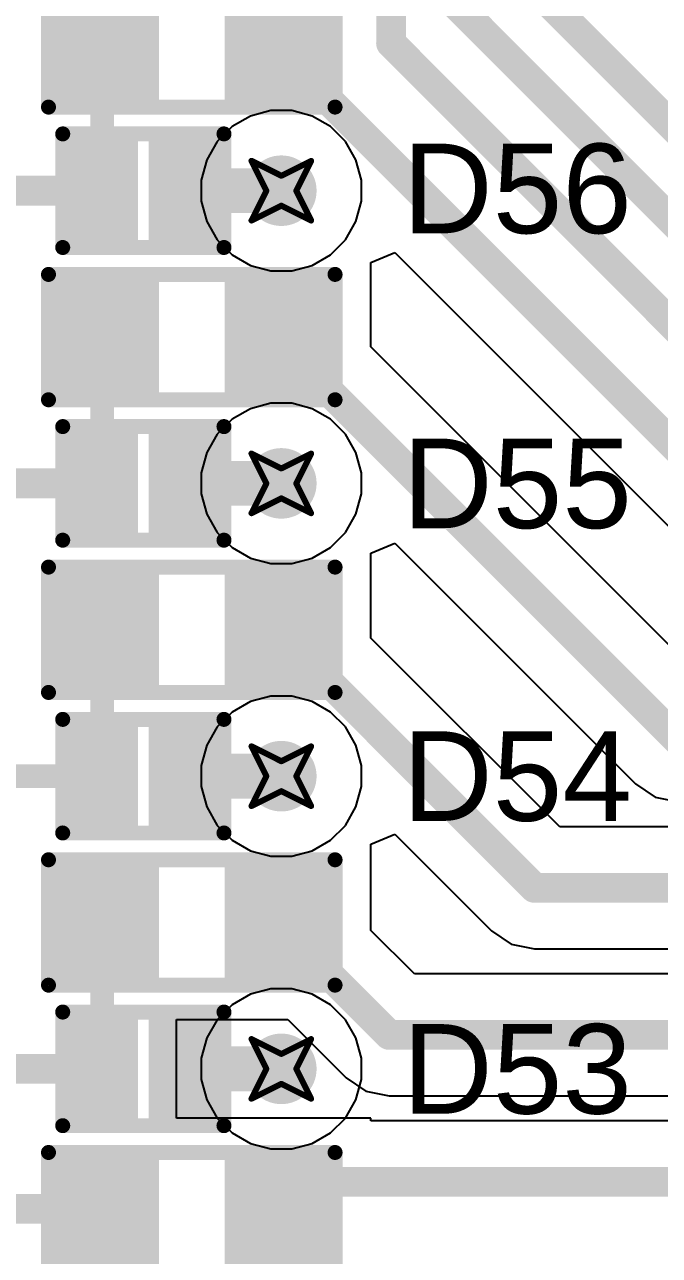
# Model space of a CAD drawing. Header units: inches. Extents: x -36 to 349, y -11 to 240.
# Drawn here: x 165.55 to 170.95, y 53.77 to 64.23 of the extents above; entities that cross this region are included whole.
import ezdxf

# ---------------------------------------------------------------- set-up
doc = ezdxf.new("R2010")
doc.units = ezdxf.units.IN
for name, color, linetype in [('Bottom Layer', 5, 'Continuous'), ('Drill Drawing', 1, 'Continuous'), ('Layer 1', 16, 'Continuous'), ('Layer 2', 76, 'Continuous'), ('Top Layer', 1, 'Continuous'), ('Top Overlay', 2, 'Continuous'), ('Top Paste', 8, 'Continuous'), ('Top Solder', 216, 'Continuous'), ('Via Holes', 16, 'Continuous')]:
    doc.layers.add(name, color=color, linetype=linetype)
doc.styles.add('Arial', font='', dxfattribs={"height": 0.2})
doc.styles.get('Arial').set_extended_font_data('Arial')

# ---------------------------------------------------------------- blocks, each defined once
blk = doc.blocks.new('R___0603_96')
at = {"layer": 'Top Layer'}
for points in [[(-0.381, 0.445), (-0.381, -0.444), (-1.143, -0.444), (-1.143, 0.445)], [(1.143, 0.445), (1.143, -0.444), (0.381, -0.444), (0.381, 0.445)]]:
    blk.add_hatch(color=1, dxfattribs=at).paths.add_polyline_path(points)
at = {"layer": 'Top Paste'}
for points in [[(-0.381, 0.445), (-0.381, -0.444), (-1.143, -0.444), (-1.143, 0.445)], [(1.143, 0.445), (1.143, -0.444), (0.381, -0.444), (0.381, 0.445)]]:
    blk.add_hatch(color=8, dxfattribs=at).paths.add_polyline_path(points)
at = {"layer": 'Top Solder'}
for points in [[(-0.279, 0.546), (-0.279, -0.546), (-1.245, -0.546), (-1.245, 0.546)], [(1.245, 0.546), (1.245, -0.546), (0.279, -0.546), (0.279, 0.546)]]:
    blk.add_hatch(color=216, dxfattribs=at).paths.add_polyline_path(points)
at = {"layer": 'Top Overlay'}
for points in [[(-1.219, 0.533, 0.127, 0.127, 0), (1.219, 0.533, 0.127, 0.127, 0)], [(-1.219, -0.533, 0.127, 0.127, 0), (-1.219, 0.533, 0.127, 0.127, 0)], [(1.219, -0.533, 0.127, 0.127, 0), (1.219, 0.533, 0.127, 0.127, 0)], [(-1.219, -0.533, 0.127, 0.127, 0), (1.219, -0.533, 0.127, 0.127, 0)]]:
    blk.add_lwpolyline(points, format="xyseb", dxfattribs=at)
for points in [[(-1.251, 0.533, 0.0635, 0.0635, 1), (-1.187, 0.533, 0.0635, 0.0635, 1)], [(-1.251, 0.533, 0.0635, 0.0635, 1), (-1.187, 0.533, 0.0635, 0.0635, 1)], [(1.187, 0.533, 0.0635, 0.0635, 1), (1.251, 0.533, 0.0635, 0.0635, 1)], [(1.187, 0.533, 0.0635, 0.0635, 1), (1.251, 0.533, 0.0635, 0.0635, 1)], [(-1.251, -0.533, 0.0635, 0.0635, 1), (-1.187, -0.533, 0.0635, 0.0635, 1)], [(-1.251, -0.533, 0.0635, 0.0635, 1), (-1.187, -0.533, 0.0635, 0.0635, 1)], [(1.187, -0.533, 0.0635, 0.0635, 1), (1.251, -0.533, 0.0635, 0.0635, 1)], [(1.187, -0.533, 0.0635, 0.0635, 1), (1.251, -0.533, 0.0635, 0.0635, 1)]]:
    blk.add_lwpolyline(points, format="xyseb", close=True, dxfattribs=at)
blk = doc.blocks.new('R___0603_97')
at = {"layer": 'Top Layer'}
for points in [[(-0.381, 0.445), (-0.381, -0.444), (-1.143, -0.444), (-1.143, 0.445)], [(1.143, 0.445), (1.143, -0.444), (0.381, -0.444), (0.381, 0.445)]]:
    blk.add_hatch(color=1, dxfattribs=at).paths.add_polyline_path(points)
at = {"layer": 'Top Paste'}
for points in [[(-0.381, 0.445), (-0.381, -0.444), (-1.143, -0.444), (-1.143, 0.445)], [(1.143, 0.445), (1.143, -0.444), (0.381, -0.444), (0.381, 0.445)]]:
    blk.add_hatch(color=8, dxfattribs=at).paths.add_polyline_path(points)
at = {"layer": 'Top Solder'}
for points in [[(-0.279, 0.546), (-0.279, -0.546), (-1.245, -0.546), (-1.245, 0.546)], [(1.245, 0.546), (1.245, -0.546), (0.279, -0.546), (0.279, 0.546)]]:
    blk.add_hatch(color=216, dxfattribs=at).paths.add_polyline_path(points)
at = {"layer": 'Top Overlay'}
for points in [[(-1.219, 0.533, 0.127, 0.127, 0), (1.219, 0.533, 0.127, 0.127, 0)], [(-1.219, -0.533, 0.127, 0.127, 0), (-1.219, 0.533, 0.127, 0.127, 0)], [(1.219, -0.533, 0.127, 0.127, 0), (1.219, 0.533, 0.127, 0.127, 0)], [(-1.219, -0.533, 0.127, 0.127, 0), (1.219, -0.533, 0.127, 0.127, 0)]]:
    blk.add_lwpolyline(points, format="xyseb", dxfattribs=at)
for points in [[(-1.251, 0.533, 0.0635, 0.0635, 1), (-1.187, 0.533, 0.0635, 0.0635, 1)], [(-1.251, 0.533, 0.0635, 0.0635, 1), (-1.187, 0.533, 0.0635, 0.0635, 1)], [(1.187, 0.533, 0.0635, 0.0635, 1), (1.251, 0.533, 0.0635, 0.0635, 1)], [(1.187, 0.533, 0.0635, 0.0635, 1), (1.251, 0.533, 0.0635, 0.0635, 1)], [(-1.251, -0.533, 0.0635, 0.0635, 1), (-1.187, -0.533, 0.0635, 0.0635, 1)], [(-1.251, -0.533, 0.0635, 0.0635, 1), (-1.187, -0.533, 0.0635, 0.0635, 1)], [(1.187, -0.533, 0.0635, 0.0635, 1), (1.251, -0.533, 0.0635, 0.0635, 1)], [(1.187, -0.533, 0.0635, 0.0635, 1), (1.251, -0.533, 0.0635, 0.0635, 1)]]:
    blk.add_lwpolyline(points, format="xyseb", close=True, dxfattribs=at)
blk = doc.blocks.new('R___0603_98')
at = {"layer": 'Top Layer'}
for points in [[(-0.381, 0.445), (-0.381, -0.444), (-1.143, -0.444), (-1.143, 0.445)], [(1.143, 0.445), (1.143, -0.444), (0.381, -0.444), (0.381, 0.445)]]:
    blk.add_hatch(color=1, dxfattribs=at).paths.add_polyline_path(points)
at = {"layer": 'Top Paste'}
for points in [[(-0.381, 0.445), (-0.381, -0.444), (-1.143, -0.444), (-1.143, 0.445)], [(1.143, 0.445), (1.143, -0.444), (0.381, -0.444), (0.381, 0.445)]]:
    blk.add_hatch(color=8, dxfattribs=at).paths.add_polyline_path(points)
at = {"layer": 'Top Solder'}
for points in [[(-0.279, 0.546), (-0.279, -0.546), (-1.245, -0.546), (-1.245, 0.546)], [(1.245, 0.546), (1.245, -0.546), (0.279, -0.546), (0.279, 0.546)]]:
    blk.add_hatch(color=216, dxfattribs=at).paths.add_polyline_path(points)
at = {"layer": 'Top Overlay'}
for points in [[(-1.219, 0.533, 0.127, 0.127, 0), (1.219, 0.533, 0.127, 0.127, 0)], [(-1.219, -0.533, 0.127, 0.127, 0), (-1.219, 0.533, 0.127, 0.127, 0)], [(1.219, -0.533, 0.127, 0.127, 0), (1.219, 0.533, 0.127, 0.127, 0)], [(-1.219, -0.533, 0.127, 0.127, 0), (1.219, -0.533, 0.127, 0.127, 0)]]:
    blk.add_lwpolyline(points, format="xyseb", dxfattribs=at)
for points in [[(-1.251, 0.533, 0.0635, 0.0635, 1), (-1.187, 0.533, 0.0635, 0.0635, 1)], [(-1.251, 0.533, 0.0635, 0.0635, 1), (-1.187, 0.533, 0.0635, 0.0635, 1)], [(1.187, 0.533, 0.0635, 0.0635, 1), (1.251, 0.533, 0.0635, 0.0635, 1)], [(1.187, 0.533, 0.0635, 0.0635, 1), (1.251, 0.533, 0.0635, 0.0635, 1)], [(-1.251, -0.533, 0.0635, 0.0635, 1), (-1.187, -0.533, 0.0635, 0.0635, 1)], [(-1.251, -0.533, 0.0635, 0.0635, 1), (-1.187, -0.533, 0.0635, 0.0635, 1)], [(1.187, -0.533, 0.0635, 0.0635, 1), (1.251, -0.533, 0.0635, 0.0635, 1)], [(1.187, -0.533, 0.0635, 0.0635, 1), (1.251, -0.533, 0.0635, 0.0635, 1)]]:
    blk.add_lwpolyline(points, format="xyseb", close=True, dxfattribs=at)
blk = doc.blocks.new('R___0603_101')
at = {"layer": 'Top Layer'}
for points in [[(-0.381, 0.445), (-0.381, -0.444), (-1.143, -0.444), (-1.143, 0.445)], [(1.143, 0.445), (1.143, -0.444), (0.381, -0.444), (0.381, 0.445)]]:
    blk.add_hatch(color=1, dxfattribs=at).paths.add_polyline_path(points)
at = {"layer": 'Top Paste'}
for points in [[(-0.381, 0.445), (-0.381, -0.444), (-1.143, -0.444), (-1.143, 0.445)], [(1.143, 0.445), (1.143, -0.444), (0.381, -0.444), (0.381, 0.445)]]:
    blk.add_hatch(color=8, dxfattribs=at).paths.add_polyline_path(points)
at = {"layer": 'Top Solder'}
for points in [[(-0.279, 0.546), (-0.279, -0.546), (-1.245, -0.546), (-1.245, 0.546)], [(1.245, 0.546), (1.245, -0.546), (0.279, -0.546), (0.279, 0.546)]]:
    blk.add_hatch(color=216, dxfattribs=at).paths.add_polyline_path(points)
at = {"layer": 'Top Overlay'}
for points in [[(-1.219, 0.533, 0.127, 0.127, 0), (1.219, 0.533, 0.127, 0.127, 0)], [(-1.219, -0.533, 0.127, 0.127, 0), (-1.219, 0.533, 0.127, 0.127, 0)], [(1.219, -0.533, 0.127, 0.127, 0), (1.219, 0.533, 0.127, 0.127, 0)], [(-1.219, -0.533, 0.127, 0.127, 0), (1.219, -0.533, 0.127, 0.127, 0)]]:
    blk.add_lwpolyline(points, format="xyseb", dxfattribs=at)
for points in [[(-1.251, 0.533, 0.0635, 0.0635, 1), (-1.187, 0.533, 0.0635, 0.0635, 1)], [(-1.251, 0.533, 0.0635, 0.0635, 1), (-1.187, 0.533, 0.0635, 0.0635, 1)], [(1.187, 0.533, 0.0635, 0.0635, 1), (1.251, 0.533, 0.0635, 0.0635, 1)], [(1.187, 0.533, 0.0635, 0.0635, 1), (1.251, 0.533, 0.0635, 0.0635, 1)], [(-1.251, -0.533, 0.0635, 0.0635, 1), (-1.187, -0.533, 0.0635, 0.0635, 1)], [(-1.251, -0.533, 0.0635, 0.0635, 1), (-1.187, -0.533, 0.0635, 0.0635, 1)], [(1.187, -0.533, 0.0635, 0.0635, 1), (1.251, -0.533, 0.0635, 0.0635, 1)], [(1.187, -0.533, 0.0635, 0.0635, 1), (1.251, -0.533, 0.0635, 0.0635, 1)]]:
    blk.add_lwpolyline(points, format="xyseb", close=True, dxfattribs=at)
blk = doc.blocks.new('R___0603_102')
at = {"layer": 'Top Layer'}
for points in [[(-0.381, 0.445), (-0.381, -0.444), (-1.143, -0.444), (-1.143, 0.445)], [(1.143, 0.445), (1.143, -0.444), (0.381, -0.444), (0.381, 0.445)]]:
    blk.add_hatch(color=1, dxfattribs=at).paths.add_polyline_path(points)
at = {"layer": 'Top Paste'}
for points in [[(-0.381, 0.445), (-0.381, -0.444), (-1.143, -0.444), (-1.143, 0.445)], [(1.143, 0.445), (1.143, -0.444), (0.381, -0.444), (0.381, 0.445)]]:
    blk.add_hatch(color=8, dxfattribs=at).paths.add_polyline_path(points)
at = {"layer": 'Top Solder'}
for points in [[(-0.279, 0.546), (-0.279, -0.546), (-1.245, -0.546), (-1.245, 0.546)], [(1.245, 0.546), (1.245, -0.546), (0.279, -0.546), (0.279, 0.546)]]:
    blk.add_hatch(color=216, dxfattribs=at).paths.add_polyline_path(points)
at = {"layer": 'Top Overlay'}
for points in [[(-1.219, 0.533, 0.127, 0.127, 0), (1.219, 0.533, 0.127, 0.127, 0)], [(-1.219, -0.533, 0.127, 0.127, 0), (-1.219, 0.533, 0.127, 0.127, 0)], [(1.219, -0.533, 0.127, 0.127, 0), (1.219, 0.533, 0.127, 0.127, 0)], [(-1.219, -0.533, 0.127, 0.127, 0), (1.219, -0.533, 0.127, 0.127, 0)]]:
    blk.add_lwpolyline(points, format="xyseb", dxfattribs=at)
for points in [[(-1.251, 0.533, 0.0635, 0.0635, 1), (-1.187, 0.533, 0.0635, 0.0635, 1)], [(-1.251, 0.533, 0.0635, 0.0635, 1), (-1.187, 0.533, 0.0635, 0.0635, 1)], [(1.187, 0.533, 0.0635, 0.0635, 1), (1.251, 0.533, 0.0635, 0.0635, 1)], [(1.187, 0.533, 0.0635, 0.0635, 1), (1.251, 0.533, 0.0635, 0.0635, 1)], [(-1.251, -0.533, 0.0635, 0.0635, 1), (-1.187, -0.533, 0.0635, 0.0635, 1)], [(-1.251, -0.533, 0.0635, 0.0635, 1), (-1.187, -0.533, 0.0635, 0.0635, 1)], [(1.187, -0.533, 0.0635, 0.0635, 1), (1.251, -0.533, 0.0635, 0.0635, 1)], [(1.187, -0.533, 0.0635, 0.0635, 1), (1.251, -0.533, 0.0635, 0.0635, 1)]]:
    blk.add_lwpolyline(points, format="xyseb", close=True, dxfattribs=at)
blk = doc.blocks.new('SOD_882_B__D___________353')
at = {"layer": 'Top Layer'}
for points in [[(-0.1, -0.4), (-0.6, -0.4), (-0.6, 0.4), (-0.1, 0.4)], [(0.6, -0.4), (0.1, -0.4), (0.1, 0.4), (0.6, 0.4)]]:
    blk.add_hatch(color=1, dxfattribs=at).paths.add_polyline_path(points)
at = {"layer": 'Top Paste'}
for points in [[(-0.1, -0.4), (-0.6, -0.4), (-0.6, 0.4), (-0.1, 0.4)], [(0.6, -0.4), (0.1, -0.4), (0.1, 0.4), (0.6, 0.4)]]:
    blk.add_hatch(color=8, dxfattribs=at).paths.add_polyline_path(points)
at = {"layer": 'Top Solder'}
for points in [[(-0.045, -0.455), (-0.655, -0.455), (-0.655, 0.455), (-0.045, 0.455)], [(0.655, -0.455), (0.045, -0.455), (0.045, 0.455), (0.655, 0.455)]]:
    blk.add_hatch(color=216, dxfattribs=at).paths.add_polyline_path(points)
at = {"layer": 'Top Overlay'}
for points in [[(0.686, 0.483, 0.127, 0.127, 0), (-0.686, 0.483, 0.127, 0.127, 0)], [(-0.686, 0.483, 0.127, 0.127, 0), (-0.686, -0.483, 0.127, 0.127, 0)], [(0.686, 0.483, 0.127, 0.127, 0), (0.686, -0.483, 0.127, 0.127, 0)], [(0.686, -0.483, 0.127, 0.127, 0), (-0.686, -0.483, 0.127, 0.127, 0)]]:
    blk.add_lwpolyline(points, format="xyseb", dxfattribs=at)
for points in [[(-0.718, 0.483, 0.0635, 0.0635, 1), (-0.654, 0.483, 0.0635, 0.0635, 1)], [(-0.718, 0.483, 0.0635, 0.0635, 1), (-0.654, 0.483, 0.0635, 0.0635, 1)], [(0.654, 0.483, 0.0635, 0.0635, 1), (0.718, 0.483, 0.0635, 0.0635, 1)], [(0.654, 0.483, 0.0635, 0.0635, 1), (0.718, 0.483, 0.0635, 0.0635, 1)], [(-0.718, -0.483, 0.0635, 0.0635, 1), (-0.654, -0.483, 0.0635, 0.0635, 1)], [(-0.718, -0.483, 0.0635, 0.0635, 1), (-0.654, -0.483, 0.0635, 0.0635, 1)], [(0.654, -0.483, 0.0635, 0.0635, 1), (0.718, -0.483, 0.0635, 0.0635, 1)], [(0.654, -0.483, 0.0635, 0.0635, 1), (0.718, -0.483, 0.0635, 0.0635, 1)]]:
    blk.add_lwpolyline(points, format="xyseb", close=True, dxfattribs=at)
blk = doc.blocks.new('SOD_882_B__D___________354')
at = {"layer": 'Top Layer'}
for points in [[(-0.1, -0.4), (-0.6, -0.4), (-0.6, 0.4), (-0.1, 0.4)], [(0.6, -0.4), (0.1, -0.4), (0.1, 0.4), (0.6, 0.4)]]:
    blk.add_hatch(color=1, dxfattribs=at).paths.add_polyline_path(points)
at = {"layer": 'Top Paste'}
for points in [[(-0.1, -0.4), (-0.6, -0.4), (-0.6, 0.4), (-0.1, 0.4)], [(0.6, -0.4), (0.1, -0.4), (0.1, 0.4), (0.6, 0.4)]]:
    blk.add_hatch(color=8, dxfattribs=at).paths.add_polyline_path(points)
at = {"layer": 'Top Solder'}
for points in [[(-0.045, -0.455), (-0.655, -0.455), (-0.655, 0.455), (-0.045, 0.455)], [(0.655, -0.455), (0.045, -0.455), (0.045, 0.455), (0.655, 0.455)]]:
    blk.add_hatch(color=216, dxfattribs=at).paths.add_polyline_path(points)
at = {"layer": 'Top Overlay'}
for points in [[(0.686, 0.483, 0.127, 0.127, 0), (-0.686, 0.483, 0.127, 0.127, 0)], [(-0.686, 0.483, 0.127, 0.127, 0), (-0.686, -0.483, 0.127, 0.127, 0)], [(0.686, 0.483, 0.127, 0.127, 0), (0.686, -0.483, 0.127, 0.127, 0)], [(0.686, -0.483, 0.127, 0.127, 0), (-0.686, -0.483, 0.127, 0.127, 0)]]:
    blk.add_lwpolyline(points, format="xyseb", dxfattribs=at)
for points in [[(-0.718, 0.483, 0.0635, 0.0635, 1), (-0.654, 0.483, 0.0635, 0.0635, 1)], [(-0.718, 0.483, 0.0635, 0.0635, 1), (-0.654, 0.483, 0.0635, 0.0635, 1)], [(0.654, 0.483, 0.0635, 0.0635, 1), (0.718, 0.483, 0.0635, 0.0635, 1)], [(0.654, 0.483, 0.0635, 0.0635, 1), (0.718, 0.483, 0.0635, 0.0635, 1)], [(-0.718, -0.483, 0.0635, 0.0635, 1), (-0.654, -0.483, 0.0635, 0.0635, 1)], [(-0.718, -0.483, 0.0635, 0.0635, 1), (-0.654, -0.483, 0.0635, 0.0635, 1)], [(0.654, -0.483, 0.0635, 0.0635, 1), (0.718, -0.483, 0.0635, 0.0635, 1)], [(0.654, -0.483, 0.0635, 0.0635, 1), (0.718, -0.483, 0.0635, 0.0635, 1)]]:
    blk.add_lwpolyline(points, format="xyseb", close=True, dxfattribs=at)
blk = doc.blocks.new('SOD_882_B__D___________355')
at = {"layer": 'Top Layer'}
for points in [[(-0.1, -0.4), (-0.6, -0.4), (-0.6, 0.4), (-0.1, 0.4)], [(0.6, -0.4), (0.1, -0.4), (0.1, 0.4), (0.6, 0.4)]]:
    blk.add_hatch(color=1, dxfattribs=at).paths.add_polyline_path(points)
at = {"layer": 'Top Paste'}
for points in [[(-0.1, -0.4), (-0.6, -0.4), (-0.6, 0.4), (-0.1, 0.4)], [(0.6, -0.4), (0.1, -0.4), (0.1, 0.4), (0.6, 0.4)]]:
    blk.add_hatch(color=8, dxfattribs=at).paths.add_polyline_path(points)
at = {"layer": 'Top Solder'}
for points in [[(-0.045, -0.455), (-0.655, -0.455), (-0.655, 0.455), (-0.045, 0.455)], [(0.655, -0.455), (0.045, -0.455), (0.045, 0.455), (0.655, 0.455)]]:
    blk.add_hatch(color=216, dxfattribs=at).paths.add_polyline_path(points)
at = {"layer": 'Top Overlay'}
for points in [[(0.686, 0.483, 0.127, 0.127, 0), (-0.686, 0.483, 0.127, 0.127, 0)], [(-0.686, 0.483, 0.127, 0.127, 0), (-0.686, -0.483, 0.127, 0.127, 0)], [(0.686, 0.483, 0.127, 0.127, 0), (0.686, -0.483, 0.127, 0.127, 0)], [(0.686, -0.483, 0.127, 0.127, 0), (-0.686, -0.483, 0.127, 0.127, 0)]]:
    blk.add_lwpolyline(points, format="xyseb", dxfattribs=at)
for points in [[(-0.718, 0.483, 0.0635, 0.0635, 1), (-0.654, 0.483, 0.0635, 0.0635, 1)], [(-0.718, 0.483, 0.0635, 0.0635, 1), (-0.654, 0.483, 0.0635, 0.0635, 1)], [(0.654, 0.483, 0.0635, 0.0635, 1), (0.718, 0.483, 0.0635, 0.0635, 1)], [(0.654, 0.483, 0.0635, 0.0635, 1), (0.718, 0.483, 0.0635, 0.0635, 1)], [(-0.718, -0.483, 0.0635, 0.0635, 1), (-0.654, -0.483, 0.0635, 0.0635, 1)], [(-0.718, -0.483, 0.0635, 0.0635, 1), (-0.654, -0.483, 0.0635, 0.0635, 1)], [(0.654, -0.483, 0.0635, 0.0635, 1), (0.718, -0.483, 0.0635, 0.0635, 1)], [(0.654, -0.483, 0.0635, 0.0635, 1), (0.718, -0.483, 0.0635, 0.0635, 1)]]:
    blk.add_lwpolyline(points, format="xyseb", close=True, dxfattribs=at)
blk = doc.blocks.new('SOD_882_B__D___________356')
at = {"layer": 'Top Layer'}
for points in [[(-0.1, -0.4), (-0.6, -0.4), (-0.6, 0.4), (-0.1, 0.4)], [(0.6, -0.4), (0.1, -0.4), (0.1, 0.4), (0.6, 0.4)]]:
    blk.add_hatch(color=1, dxfattribs=at).paths.add_polyline_path(points)
at = {"layer": 'Top Paste'}
for points in [[(-0.1, -0.4), (-0.6, -0.4), (-0.6, 0.4), (-0.1, 0.4)], [(0.6, -0.4), (0.1, -0.4), (0.1, 0.4), (0.6, 0.4)]]:
    blk.add_hatch(color=8, dxfattribs=at).paths.add_polyline_path(points)
at = {"layer": 'Top Solder'}
for points in [[(-0.045, -0.455), (-0.655, -0.455), (-0.655, 0.455), (-0.045, 0.455)], [(0.655, -0.455), (0.045, -0.455), (0.045, 0.455), (0.655, 0.455)]]:
    blk.add_hatch(color=216, dxfattribs=at).paths.add_polyline_path(points)
at = {"layer": 'Top Overlay'}
for points in [[(0.686, 0.483, 0.127, 0.127, 0), (-0.686, 0.483, 0.127, 0.127, 0)], [(-0.686, 0.483, 0.127, 0.127, 0), (-0.686, -0.483, 0.127, 0.127, 0)], [(0.686, 0.483, 0.127, 0.127, 0), (0.686, -0.483, 0.127, 0.127, 0)], [(0.686, -0.483, 0.127, 0.127, 0), (-0.686, -0.483, 0.127, 0.127, 0)]]:
    blk.add_lwpolyline(points, format="xyseb", dxfattribs=at)
for points in [[(-0.718, 0.483, 0.0635, 0.0635, 1), (-0.654, 0.483, 0.0635, 0.0635, 1)], [(-0.718, 0.483, 0.0635, 0.0635, 1), (-0.654, 0.483, 0.0635, 0.0635, 1)], [(0.654, 0.483, 0.0635, 0.0635, 1), (0.718, 0.483, 0.0635, 0.0635, 1)], [(0.654, 0.483, 0.0635, 0.0635, 1), (0.718, 0.483, 0.0635, 0.0635, 1)], [(-0.718, -0.483, 0.0635, 0.0635, 1), (-0.654, -0.483, 0.0635, 0.0635, 1)], [(-0.718, -0.483, 0.0635, 0.0635, 1), (-0.654, -0.483, 0.0635, 0.0635, 1)], [(0.654, -0.483, 0.0635, 0.0635, 1), (0.718, -0.483, 0.0635, 0.0635, 1)], [(0.654, -0.483, 0.0635, 0.0635, 1), (0.718, -0.483, 0.0635, 0.0635, 1)]]:
    blk.add_lwpolyline(points, format="xyseb", close=True, dxfattribs=at)

msp = doc.modelspace()

# ---------------------------------------------------------------- hatches: boundary and pattern name
at = {"layer": 'Bottom Layer'}
h = msp.add_hatch(color=5, dxfattribs=at)
edge = h.paths.add_edge_path()
edge.add_arc((167.737, 62.821), 0.3, 0, 360)
h = msp.add_hatch(color=5, dxfattribs=at)
edge = h.paths.add_edge_path()
edge.add_arc((167.737, 60.332), 0.3, 0, 360)
h = msp.add_hatch(color=5, dxfattribs=at)
edge = h.paths.add_edge_path()
edge.add_arc((167.737, 57.842), 0.3, 0, 360)
h = msp.add_hatch(color=5, dxfattribs=at)
edge = h.paths.add_edge_path()
edge.add_arc((167.737, 55.353), 0.3, 0, 360)
at = {"layer": 'Layer 1'}
h = msp.add_hatch(color=16, dxfattribs=at)
edge = h.paths.add_edge_path()
edge.add_arc((167.737, 62.821), 0.3, 0, 360)
h = msp.add_hatch(color=16, dxfattribs=at)
edge = h.paths.add_edge_path()
edge.add_arc((167.737, 60.332), 0.3, 0, 360)
h = msp.add_hatch(color=16, dxfattribs=at)
edge = h.paths.add_edge_path()
edge.add_arc((167.737, 57.842), 0.3, 0, 360)
h = msp.add_hatch(color=16, dxfattribs=at)
edge = h.paths.add_edge_path()
edge.add_arc((167.737, 55.353), 0.3, 0, 360)
at = {"layer": 'Layer 2'}
h = msp.add_hatch(color=76, dxfattribs=at)
edge = h.paths.add_edge_path()
edge.add_arc((167.737, 62.821), 0.3, 0, 360)
h = msp.add_hatch(color=76, dxfattribs=at)
edge = h.paths.add_edge_path()
edge.add_arc((167.737, 60.332), 0.3, 0, 360)
h = msp.add_hatch(color=76, dxfattribs=at)
edge = h.paths.add_edge_path()
edge.add_arc((167.737, 57.842), 0.3, 0, 360)
h = msp.add_hatch(color=76, dxfattribs=at)
edge = h.paths.add_edge_path()
edge.add_arc((167.737, 55.353), 0.3, 0, 360)
at = {"layer": 'Top Layer'}
h = msp.add_hatch(color=1, dxfattribs=at)
edge = h.paths.add_edge_path()
edge.add_arc((167.737, 62.821), 0.3, 0, 360)
h = msp.add_hatch(color=1, dxfattribs=at)
edge = h.paths.add_edge_path()
edge.add_arc((167.737, 60.332), 0.3, 0, 360)
h = msp.add_hatch(color=1, dxfattribs=at)
edge = h.paths.add_edge_path()
edge.add_arc((167.737, 57.842), 0.3, 0, 360)
h = msp.add_hatch(color=1, dxfattribs=at)
edge = h.paths.add_edge_path()
edge.add_arc((167.737, 55.353), 0.3, 0, 360)
at = {"layer": 'Via Holes'}
h = msp.add_hatch(color=7, dxfattribs=at)
edge = h.paths.add_edge_path()
edge.add_arc((167.737, 62.821), 0.15, 0, 360)
h = msp.add_hatch(color=7, dxfattribs=at)
edge = h.paths.add_edge_path()
edge.add_arc((167.737, 60.332), 0.15, 0, 360)
h = msp.add_hatch(color=7, dxfattribs=at)
edge = h.paths.add_edge_path()
edge.add_arc((167.737, 57.842), 0.15, 0, 360)
h = msp.add_hatch(color=7, dxfattribs=at)
edge = h.paths.add_edge_path()
edge.add_arc((167.737, 55.353), 0.15, 0, 360)

# ---------------------------------------------------------------- linework, layer by layer
at = {"layer": 'Bottom Layer'}
for p, q in [((167.474, 63.455), (167.319, 63.366)), ((167.647, 63.502), (167.474, 63.455)), ((167.826, 63.502), (167.647, 63.502)), ((168, 63.455), (167.826, 63.502)), ((168.155, 63.366), (168, 63.455)), ((167.319, 63.366), (167.192, 63.239)), ((168.282, 63.239), (168.155, 63.366)), ((167.192, 63.239), (167.102, 63.084)), ((168.371, 63.084), (168.282, 63.239)), ((167.102, 63.084), (167.056, 62.911)), ((168.418, 62.911), (168.371, 63.084)), ((167.056, 62.911), (167.056, 62.731)), ((168.418, 62.731), (168.418, 62.911)), ((167.056, 62.731), (167.102, 62.558)), ((168.371, 62.558), (168.418, 62.731)), ((167.102, 62.558), (167.192, 62.403)), ((168.282, 62.403), (168.371, 62.558)), ((167.192, 62.403), (167.319, 62.276)), ((168.155, 62.276), (168.282, 62.403)), ((167.319, 62.276), (167.474, 62.186)), ((168, 62.186), (168.155, 62.276)), ((167.474, 62.186), (167.647, 62.14)), ((167.826, 62.14), (168, 62.186)), ((167.647, 62.14), (167.826, 62.14)), ((167.474, 60.966), (167.319, 60.877)), ((167.647, 61.013), (167.474, 60.966)), ((167.826, 61.013), (167.647, 61.013)), ((168, 60.966), (167.826, 61.013)), ((168.155, 60.877), (168, 60.966)), ((167.319, 60.877), (167.192, 60.75)), ((168.282, 60.75), (168.155, 60.877)), ((167.192, 60.75), (167.102, 60.595)), ((168.371, 60.595), (168.282, 60.75)), ((167.102, 60.595), (167.056, 60.421)), ((168.418, 60.421), (168.371, 60.595)), ((167.056, 60.421), (167.056, 60.242)), ((168.418, 60.242), (168.418, 60.421)), ((167.056, 60.242), (167.102, 60.069)), ((168.371, 60.069), (168.418, 60.242)), ((167.102, 60.069), (167.192, 59.914)), ((168.282, 59.914), (168.371, 60.069)), ((167.192, 59.914), (167.319, 59.787)), ((168.155, 59.787), (168.282, 59.914)), ((167.319, 59.787), (167.474, 59.697)), ((168, 59.697), (168.155, 59.787)), ((167.474, 59.697), (167.647, 59.651)), ((167.826, 59.651), (168, 59.697)), ((167.647, 59.651), (167.826, 59.651)), ((167.647, 58.523), (167.474, 58.477)), ((167.826, 58.523), (167.647, 58.523)), ((168, 58.477), (167.826, 58.523)), ((167.474, 58.477), (167.319, 58.387)), ((168.155, 58.387), (168, 58.477)), ((167.319, 58.387), (167.192, 58.261)), ((168.282, 58.261), (168.155, 58.387)), ((167.192, 58.261), (167.102, 58.105)), ((168.371, 58.105), (168.282, 58.261)), ((167.102, 58.105), (167.056, 57.932)), ((168.418, 57.932), (168.371, 58.105)), ((167.056, 57.932), (167.056, 57.753)), ((168.418, 57.753), (168.418, 57.932)), ((167.056, 57.753), (167.102, 57.58)), ((168.371, 57.58), (168.418, 57.753)), ((167.102, 57.58), (167.192, 57.424)), ((168.282, 57.424), (168.371, 57.58)), ((167.192, 57.424), (167.319, 57.298)), ((168.155, 57.298), (168.282, 57.424)), ((167.319, 57.298), (167.474, 57.208)), ((168, 57.208), (168.155, 57.298)), ((167.474, 57.208), (167.647, 57.161)), ((167.647, 57.161), (167.826, 57.161)), ((167.826, 57.161), (168, 57.208)), ((167.647, 56.034), (167.474, 55.988)), ((167.826, 56.034), (167.647, 56.034)), ((168, 55.988), (167.826, 56.034)), ((167.319, 55.898), (167.192, 55.771)), ((167.474, 55.988), (167.319, 55.898)), ((168.155, 55.898), (168, 55.988)), ((168.282, 55.771), (168.155, 55.898)), ((167.192, 55.771), (167.102, 55.616)), ((168.371, 55.616), (168.282, 55.771)), ((167.102, 55.616), (167.056, 55.443)), ((168.418, 55.443), (168.371, 55.616)), ((167.056, 55.443), (167.056, 55.264)), ((168.418, 55.264), (168.418, 55.443)), ((167.056, 55.264), (167.102, 55.09)), ((168.371, 55.09), (168.418, 55.264)), ((167.102, 55.09), (167.192, 54.935)), ((168.282, 54.935), (168.371, 55.09)), ((167.192, 54.935), (167.319, 54.808)), ((168.155, 54.808), (168.282, 54.935)), ((167.319, 54.808), (167.474, 54.719)), ((168, 54.719), (168.155, 54.808)), ((167.474, 54.719), (167.647, 54.672)), ((167.647, 54.672), (167.826, 54.672)), ((167.826, 54.672), (168, 54.719))]:
    msp.add_line(p, q, dxfattribs=at)
at = {"layer": 'Drill Drawing'}
for points in [[(167.483, 63.075, 0.0508, 0.0508, 0), (167.737, 62.948, 0.0508, 0.0508, 0)], [(167.483, 63.075, 0.0508, 0.0508, 0), (167.61, 62.821, 0.0508, 0.0508, 0)], [(167.737, 62.948, 0.0508, 0.0508, 0), (167.991, 63.075, 0.0508, 0.0508, 0)], [(167.864, 62.821, 0.0508, 0.0508, 0), (167.991, 63.075, 0.0508, 0.0508, 0)], [(167.483, 62.567, 0.0508, 0.0508, 0), (167.61, 62.821, 0.0508, 0.0508, 0)], [(167.864, 62.821, 0.0508, 0.0508, 0), (167.991, 62.567, 0.0508, 0.0508, 0)], [(167.483, 62.567, 0.0508, 0.0508, 0), (167.737, 62.694, 0.0508, 0.0508, 0)], [(167.737, 62.694, 0.0508, 0.0508, 0), (167.991, 62.567, 0.0508, 0.0508, 0)], [(167.483, 60.586, 0.0508, 0.0508, 0), (167.737, 60.459, 0.0508, 0.0508, 0)], [(167.483, 60.586, 0.0508, 0.0508, 0), (167.61, 60.332, 0.0508, 0.0508, 0)], [(167.737, 60.459, 0.0508, 0.0508, 0), (167.991, 60.586, 0.0508, 0.0508, 0)], [(167.864, 60.332, 0.0508, 0.0508, 0), (167.991, 60.586, 0.0508, 0.0508, 0)], [(167.483, 60.078, 0.0508, 0.0508, 0), (167.61, 60.332, 0.0508, 0.0508, 0)], [(167.864, 60.332, 0.0508, 0.0508, 0), (167.991, 60.078, 0.0508, 0.0508, 0)], [(167.483, 60.078, 0.0508, 0.0508, 0), (167.737, 60.205, 0.0508, 0.0508, 0)], [(167.737, 60.205, 0.0508, 0.0508, 0), (167.991, 60.078, 0.0508, 0.0508, 0)], [(167.483, 58.096, 0.0508, 0.0508, 0), (167.737, 57.969, 0.0508, 0.0508, 0)], [(167.483, 58.096, 0.0508, 0.0508, 0), (167.61, 57.842, 0.0508, 0.0508, 0)], [(167.737, 57.969, 0.0508, 0.0508, 0), (167.991, 58.096, 0.0508, 0.0508, 0)], [(167.864, 57.842, 0.0508, 0.0508, 0), (167.991, 58.096, 0.0508, 0.0508, 0)], [(167.483, 57.588, 0.0508, 0.0508, 0), (167.61, 57.842, 0.0508, 0.0508, 0)], [(167.864, 57.842, 0.0508, 0.0508, 0), (167.991, 57.588, 0.0508, 0.0508, 0)], [(167.483, 57.588, 0.0508, 0.0508, 0), (167.737, 57.715, 0.0508, 0.0508, 0)], [(167.737, 57.715, 0.0508, 0.0508, 0), (167.991, 57.588, 0.0508, 0.0508, 0)], [(167.483, 55.607, 0.0508, 0.0508, 0), (167.737, 55.48, 0.0508, 0.0508, 0)], [(167.483, 55.607, 0.0508, 0.0508, 0), (167.61, 55.353, 0.0508, 0.0508, 0)], [(167.737, 55.48, 0.0508, 0.0508, 0), (167.991, 55.607, 0.0508, 0.0508, 0)], [(167.864, 55.353, 0.0508, 0.0508, 0), (167.991, 55.607, 0.0508, 0.0508, 0)], [(167.483, 55.099, 0.0508, 0.0508, 0), (167.61, 55.353, 0.0508, 0.0508, 0)], [(167.864, 55.353, 0.0508, 0.0508, 0), (167.991, 55.099, 0.0508, 0.0508, 0)], [(167.483, 55.099, 0.0508, 0.0508, 0), (167.737, 55.226, 0.0508, 0.0508, 0)], [(167.737, 55.226, 0.0508, 0.0508, 0), (167.991, 55.099, 0.0508, 0.0508, 0)]]:
    msp.add_lwpolyline(points, format="xyseb", dxfattribs=at)
for points in [[(167.47, 63.075, 0.0254, 0.0254, 1), (167.495, 63.075, 0.0254, 0.0254, 1)], [(167.47, 63.075, 0.0254, 0.0254, 1), (167.495, 63.075, 0.0254, 0.0254, 1)], [(167.978, 63.075, 0.0254, 0.0254, 1), (168.003, 63.075, 0.0254, 0.0254, 1)], [(167.978, 63.075, 0.0254, 0.0254, 1), (168.003, 63.075, 0.0254, 0.0254, 1)], [(167.724, 62.948, 0.0254, 0.0254, 1), (167.749, 62.948, 0.0254, 0.0254, 1)], [(167.724, 62.948, 0.0254, 0.0254, 1), (167.749, 62.948, 0.0254, 0.0254, 1)], [(167.597, 62.821, 0.0254, 0.0254, 1), (167.622, 62.821, 0.0254, 0.0254, 1)], [(167.597, 62.821, 0.0254, 0.0254, 1), (167.622, 62.821, 0.0254, 0.0254, 1)], [(167.851, 62.821, 0.0254, 0.0254, 1), (167.876, 62.821, 0.0254, 0.0254, 1)], [(167.851, 62.821, 0.0254, 0.0254, 1), (167.876, 62.821, 0.0254, 0.0254, 1)], [(167.724, 62.694, 0.0254, 0.0254, 1), (167.749, 62.694, 0.0254, 0.0254, 1)], [(167.724, 62.694, 0.0254, 0.0254, 1), (167.749, 62.694, 0.0254, 0.0254, 1)], [(167.47, 62.567, 0.0254, 0.0254, 1), (167.495, 62.567, 0.0254, 0.0254, 1)], [(167.47, 62.567, 0.0254, 0.0254, 1), (167.495, 62.567, 0.0254, 0.0254, 1)], [(167.978, 62.567, 0.0254, 0.0254, 1), (168.003, 62.567, 0.0254, 0.0254, 1)], [(167.978, 62.567, 0.0254, 0.0254, 1), (168.003, 62.567, 0.0254, 0.0254, 1)], [(167.47, 60.586, 0.0254, 0.0254, 1), (167.495, 60.586, 0.0254, 0.0254, 1)], [(167.47, 60.586, 0.0254, 0.0254, 1), (167.495, 60.586, 0.0254, 0.0254, 1)], [(167.978, 60.586, 0.0254, 0.0254, 1), (168.003, 60.586, 0.0254, 0.0254, 1)], [(167.978, 60.586, 0.0254, 0.0254, 1), (168.003, 60.586, 0.0254, 0.0254, 1)], [(167.724, 60.459, 0.0254, 0.0254, 1), (167.749, 60.459, 0.0254, 0.0254, 1)], [(167.724, 60.459, 0.0254, 0.0254, 1), (167.749, 60.459, 0.0254, 0.0254, 1)], [(167.597, 60.332, 0.0254, 0.0254, 1), (167.622, 60.332, 0.0254, 0.0254, 1)], [(167.597, 60.332, 0.0254, 0.0254, 1), (167.622, 60.332, 0.0254, 0.0254, 1)], [(167.851, 60.332, 0.0254, 0.0254, 1), (167.876, 60.332, 0.0254, 0.0254, 1)], [(167.851, 60.332, 0.0254, 0.0254, 1), (167.876, 60.332, 0.0254, 0.0254, 1)], [(167.724, 60.205, 0.0254, 0.0254, 1), (167.749, 60.205, 0.0254, 0.0254, 1)], [(167.724, 60.205, 0.0254, 0.0254, 1), (167.749, 60.205, 0.0254, 0.0254, 1)], [(167.47, 60.078, 0.0254, 0.0254, 1), (167.495, 60.078, 0.0254, 0.0254, 1)], [(167.47, 60.078, 0.0254, 0.0254, 1), (167.495, 60.078, 0.0254, 0.0254, 1)], [(167.978, 60.078, 0.0254, 0.0254, 1), (168.003, 60.078, 0.0254, 0.0254, 1)], [(167.978, 60.078, 0.0254, 0.0254, 1), (168.003, 60.078, 0.0254, 0.0254, 1)], [(167.47, 58.096, 0.0254, 0.0254, 1), (167.495, 58.096, 0.0254, 0.0254, 1)], [(167.47, 58.096, 0.0254, 0.0254, 1), (167.495, 58.096, 0.0254, 0.0254, 1)], [(167.978, 58.096, 0.0254, 0.0254, 1), (168.003, 58.096, 0.0254, 0.0254, 1)], [(167.978, 58.096, 0.0254, 0.0254, 1), (168.003, 58.096, 0.0254, 0.0254, 1)], [(167.724, 57.969, 0.0254, 0.0254, 1), (167.749, 57.969, 0.0254, 0.0254, 1)], [(167.724, 57.969, 0.0254, 0.0254, 1), (167.749, 57.969, 0.0254, 0.0254, 1)], [(167.597, 57.842, 0.0254, 0.0254, 1), (167.622, 57.842, 0.0254, 0.0254, 1)], [(167.597, 57.842, 0.0254, 0.0254, 1), (167.622, 57.842, 0.0254, 0.0254, 1)], [(167.851, 57.842, 0.0254, 0.0254, 1), (167.876, 57.842, 0.0254, 0.0254, 1)], [(167.851, 57.842, 0.0254, 0.0254, 1), (167.876, 57.842, 0.0254, 0.0254, 1)], [(167.724, 57.715, 0.0254, 0.0254, 1), (167.749, 57.715, 0.0254, 0.0254, 1)], [(167.724, 57.715, 0.0254, 0.0254, 1), (167.749, 57.715, 0.0254, 0.0254, 1)], [(167.47, 57.588, 0.0254, 0.0254, 1), (167.495, 57.588, 0.0254, 0.0254, 1)], [(167.47, 57.588, 0.0254, 0.0254, 1), (167.495, 57.588, 0.0254, 0.0254, 1)], [(167.978, 57.588, 0.0254, 0.0254, 1), (168.003, 57.588, 0.0254, 0.0254, 1)], [(167.978, 57.588, 0.0254, 0.0254, 1), (168.003, 57.588, 0.0254, 0.0254, 1)], [(167.47, 55.607, 0.0254, 0.0254, 1), (167.495, 55.607, 0.0254, 0.0254, 1)], [(167.47, 55.607, 0.0254, 0.0254, 1), (167.495, 55.607, 0.0254, 0.0254, 1)], [(167.978, 55.607, 0.0254, 0.0254, 1), (168.003, 55.607, 0.0254, 0.0254, 1)], [(167.978, 55.607, 0.0254, 0.0254, 1), (168.003, 55.607, 0.0254, 0.0254, 1)], [(167.724, 55.48, 0.0254, 0.0254, 1), (167.749, 55.48, 0.0254, 0.0254, 1)], [(167.724, 55.48, 0.0254, 0.0254, 1), (167.749, 55.48, 0.0254, 0.0254, 1)], [(167.597, 55.353, 0.0254, 0.0254, 1), (167.622, 55.353, 0.0254, 0.0254, 1)], [(167.597, 55.353, 0.0254, 0.0254, 1), (167.622, 55.353, 0.0254, 0.0254, 1)], [(167.851, 55.353, 0.0254, 0.0254, 1), (167.876, 55.353, 0.0254, 0.0254, 1)], [(167.851, 55.353, 0.0254, 0.0254, 1), (167.876, 55.353, 0.0254, 0.0254, 1)], [(167.724, 55.226, 0.0254, 0.0254, 1), (167.749, 55.226, 0.0254, 0.0254, 1)], [(167.724, 55.226, 0.0254, 0.0254, 1), (167.749, 55.226, 0.0254, 0.0254, 1)], [(167.47, 55.099, 0.0254, 0.0254, 1), (167.495, 55.099, 0.0254, 0.0254, 1)], [(167.47, 55.099, 0.0254, 0.0254, 1), (167.495, 55.099, 0.0254, 0.0254, 1)], [(167.978, 55.099, 0.0254, 0.0254, 1), (168.003, 55.099, 0.0254, 0.0254, 1)], [(167.978, 55.099, 0.0254, 0.0254, 1), (168.003, 55.099, 0.0254, 0.0254, 1)]]:
    msp.add_lwpolyline(points, format="xyseb", close=True, dxfattribs=at)
at = {"layer": 'Layer 2'}
for p, q in [((167.474, 63.455), (167.319, 63.366)), ((167.647, 63.502), (167.474, 63.455)), ((167.826, 63.502), (167.647, 63.502)), ((168, 63.455), (167.826, 63.502)), ((168.155, 63.366), (168, 63.455)), ((167.319, 63.366), (167.192, 63.239)), ((168.282, 63.239), (168.155, 63.366)), ((167.192, 63.239), (167.102, 63.084)), ((168.371, 63.084), (168.282, 63.239)), ((167.102, 63.084), (167.056, 62.911)), ((168.418, 62.911), (168.371, 63.084)), ((167.056, 62.911), (167.056, 62.731)), ((168.418, 62.731), (168.418, 62.911)), ((167.056, 62.731), (167.102, 62.558)), ((168.371, 62.558), (168.418, 62.731)), ((167.102, 62.558), (167.192, 62.403)), ((168.282, 62.403), (168.371, 62.558)), ((167.192, 62.403), (167.319, 62.276)), ((168.155, 62.276), (168.282, 62.403)), ((167.319, 62.276), (167.474, 62.186)), ((168, 62.186), (168.155, 62.276)), ((167.474, 62.186), (167.647, 62.14)), ((167.826, 62.14), (168, 62.186)), ((167.647, 62.14), (167.826, 62.14)), ((167.474, 60.966), (167.319, 60.877)), ((167.647, 61.013), (167.474, 60.966)), ((167.826, 61.013), (167.647, 61.013)), ((168, 60.966), (167.826, 61.013)), ((168.155, 60.877), (168, 60.966)), ((167.319, 60.877), (167.192, 60.75)), ((168.282, 60.75), (168.155, 60.877)), ((167.192, 60.75), (167.102, 60.595)), ((168.371, 60.595), (168.282, 60.75)), ((167.102, 60.595), (167.056, 60.421)), ((168.418, 60.421), (168.371, 60.595)), ((167.056, 60.421), (167.056, 60.242)), ((168.418, 60.242), (168.418, 60.421)), ((167.056, 60.242), (167.102, 60.069)), ((168.371, 60.069), (168.418, 60.242)), ((167.102, 60.069), (167.192, 59.914)), ((168.282, 59.914), (168.371, 60.069)), ((167.192, 59.914), (167.319, 59.787)), ((168.155, 59.787), (168.282, 59.914)), ((167.319, 59.787), (167.474, 59.697)), ((168, 59.697), (168.155, 59.787)), ((167.474, 59.697), (167.647, 59.651)), ((167.826, 59.651), (168, 59.697)), ((167.647, 59.651), (167.826, 59.651)), ((167.647, 58.523), (167.474, 58.477)), ((167.826, 58.523), (167.647, 58.523)), ((168, 58.477), (167.826, 58.523)), ((167.474, 58.477), (167.319, 58.387)), ((168.155, 58.387), (168, 58.477)), ((167.319, 58.387), (167.192, 58.261)), ((168.282, 58.261), (168.155, 58.387)), ((167.192, 58.261), (167.102, 58.105)), ((168.371, 58.105), (168.282, 58.261)), ((167.102, 58.105), (167.056, 57.932)), ((168.418, 57.932), (168.371, 58.105)), ((167.056, 57.932), (167.056, 57.753)), ((168.418, 57.753), (168.418, 57.932)), ((167.056, 57.753), (167.102, 57.58)), ((168.371, 57.58), (168.418, 57.753)), ((167.102, 57.58), (167.192, 57.424)), ((168.282, 57.424), (168.371, 57.58)), ((167.192, 57.424), (167.319, 57.298)), ((168.155, 57.298), (168.282, 57.424)), ((167.319, 57.298), (167.474, 57.208)), ((168, 57.208), (168.155, 57.298)), ((167.474, 57.208), (167.647, 57.161)), ((167.647, 57.161), (167.826, 57.161)), ((167.826, 57.161), (168, 57.208)), ((167.647, 56.034), (167.474, 55.988)), ((167.826, 56.034), (167.647, 56.034)), ((168, 55.988), (167.826, 56.034)), ((167.319, 55.898), (167.192, 55.771)), ((167.474, 55.988), (167.319, 55.898)), ((168.155, 55.898), (168, 55.988)), ((168.282, 55.771), (168.155, 55.898)), ((167.192, 55.771), (167.102, 55.616)), ((168.371, 55.616), (168.282, 55.771)), ((167.102, 55.616), (167.056, 55.443)), ((168.418, 55.443), (168.371, 55.616)), ((167.056, 55.443), (167.056, 55.264)), ((168.418, 55.264), (168.418, 55.443)), ((167.056, 55.264), (167.102, 55.09)), ((168.371, 55.09), (168.418, 55.264)), ((167.102, 55.09), (167.192, 54.935)), ((168.282, 54.935), (168.371, 55.09)), ((167.192, 54.935), (167.319, 54.808)), ((168.155, 54.808), (168.282, 54.935)), ((167.319, 54.808), (167.474, 54.719)), ((168, 54.719), (168.155, 54.808)), ((167.474, 54.719), (167.647, 54.672)), ((167.647, 54.672), (167.826, 54.672)), ((167.826, 54.672), (168, 54.719))]:
    msp.add_line(p, q, dxfattribs=at)
at = {"layer": 'Top Layer'}
for p, q in [((168.499, 62.211), (168.702, 62.295)), ((168.702, 62.295), (171.972, 59.026)), ((168.499, 61.492), (168.499, 62.211)), ((171.33, 58.66), (168.499, 61.492)), ((168.499, 59.739), (168.702, 59.823)), ((168.702, 59.823), (170.75, 57.776)), ((168.499, 59.017), (168.499, 59.739)), ((170.106, 57.41), (168.499, 59.017)), ((170.75, 57.776), (170.918, 57.663)), ((170.918, 57.663), (171.116, 57.624)), ((174.344, 57.41), (170.106, 57.41)), ((168.499, 57.265), (168.702, 57.349)), ((168.499, 56.53), (168.499, 57.265)), ((168.702, 57.349), (169.525, 56.526)), ((168.869, 56.16), (168.499, 56.53)), ((169.525, 56.526), (169.525, 56.526)), ((169.525, 56.526), (169.693, 56.413)), ((169.693, 56.413), (169.891, 56.374)), ((169.891, 56.374), (169.891, 56.374)), ((169.891, 56.374), (174.344, 56.374)), ((174.344, 56.16), (168.869, 56.16)), ((166.844, 54.934), (166.844, 55.772)), ((166.844, 55.772), (167.791, 55.772)), ((167.791, 55.772), (168.288, 55.276)), ((168.288, 55.276), (168.456, 55.163)), ((168.456, 55.163), (168.654, 55.124)), ((168.654, 55.124), (174.344, 55.124)), ((168.499, 54.934), (166.844, 54.934)), ((168.499, 54.91), (168.499, 54.934)), ((174.344, 54.91), (168.499, 54.91))]:
    msp.add_line(p, q, dxfattribs=at)
for points in [[(168.671, 64.075, 0.254, 0.254, 0), (168.671, 66.316, 0.254, 0.254, 0)], [(169.707, 64.726, 0.254, 0.254, 0), (171.291, 63.142, 0.254, 0.254, 0)], [(169.172, 64.453, 0.254, 0.254, 0), (171.733, 61.892, 0.254, 0.254, 0)], [(166.213, 62.821, 0.203, 0.203, 0), (166.213, 64.065, 0.203, 0.203, 0)], [(167.737, 64.065, 0.254, 0.254, 0), (167.991, 63.811, 0.254, 0.254, 0)], [(168.671, 64.075, 0.254, 0.254, 0), (172.104, 60.642, 0.254, 0.254, 0)], [(167.991, 63.739, 0.254, 0.254, 0), (167.991, 63.811, 0.254, 0.254, 0)], [(167.991, 63.739, 0.254, 0.254, 0), (172.338, 59.392, 0.254, 0.254, 0)], [(166.913, 62.821, 0.381, 0.381, 0), (167.737, 62.821, 0.381, 0.381, 0)], [(165.404, 62.821, 0.254, 0.254, 0), (166.213, 62.821, 0.254, 0.254, 0)], [(166.213, 60.332, 0.203, 0.203, 0), (166.213, 61.576, 0.203, 0.203, 0)], [(167.737, 61.513, 0.254, 0.254, 0), (167.737, 61.576, 0.254, 0.254, 0)], [(167.737, 61.513, 0.254, 0.254, 0), (167.991, 61.259, 0.254, 0.254, 0)], [(167.991, 61.259, 0.254, 0.254, 0), (167.999, 61.259, 0.254, 0.254, 0)], [(167.999, 61.259, 0.254, 0.254, 0), (171.116, 58.142, 0.254, 0.254, 0)], [(166.913, 60.332, 0.381, 0.381, 0), (167.737, 60.332, 0.381, 0.381, 0)], [(165.243, 60.332, 0.254, 0.254, 0), (166.213, 60.332, 0.254, 0.254, 0)], [(166.213, 57.842, 0.203, 0.203, 0), (166.213, 59.087, 0.203, 0.203, 0)], [(167.737, 59.024, 0.254, 0.254, 0), (167.737, 59.087, 0.254, 0.254, 0)], [(167.737, 59.024, 0.254, 0.254, 0), (167.991, 58.77, 0.254, 0.254, 0)], [(167.991, 58.77, 0.254, 0.254, 0), (168.014, 58.77, 0.254, 0.254, 0)], [(168.014, 58.77, 0.254, 0.254, 0), (169.891, 56.892, 0.254, 0.254, 0)], [(166.913, 57.842, 0.381, 0.381, 0), (167.737, 57.842, 0.381, 0.381, 0)], [(160.837, 57.842, 0.203, 0.203, 0), (166.213, 57.842, 0.203, 0.203, 0)], [(169.891, 56.892, 0.254, 0.254, 0), (175.535, 56.892, 0.254, 0.254, 0)], [(166.213, 55.353, 0.203, 0.203, 0), (166.213, 56.598, 0.203, 0.203, 0)], [(167.737, 56.534, 0.254, 0.254, 0), (167.737, 56.598, 0.254, 0.254, 0)], [(167.737, 56.534, 0.254, 0.254, 0), (167.991, 56.28, 0.254, 0.254, 0)], [(167.991, 56.28, 0.254, 0.254, 0), (168.016, 56.28, 0.254, 0.254, 0)], [(168.016, 56.28, 0.254, 0.254, 0), (168.654, 55.642, 0.254, 0.254, 0)], [(168.654, 55.642, 0.254, 0.254, 0), (175.535, 55.642, 0.254, 0.254, 0)], [(157.47, 55.353, 0.254, 0.254, 0), (166.213, 55.353, 0.254, 0.254, 0)], [(166.913, 55.353, 0.381, 0.381, 0), (167.737, 55.353, 0.381, 0.381, 0)], [(167.737, 54.112, 0.254, 0.254, 0), (168.016, 54.392, 0.254, 0.254, 0)], [(168.016, 54.392, 0.254, 0.254, 0), (175.535, 54.392, 0.254, 0.254, 0)], [(157.55, 54.163, 0.254, 0.254, 0), (166.213, 54.163, 0.254, 0.254, 0)], [(166.213, 52.864, 0.254, 0.254, 0), (166.213, 54.163, 0.254, 0.254, 0)], [(167.737, 54.109, 0.254, 0.254, 0), (167.737, 54.112, 0.254, 0.254, 0)], [(166.213, 52.864, 0.203, 0.203, 0), (166.213, 54.109, 0.203, 0.203, 0)]]:
    msp.add_lwpolyline(points, format="xyseb", dxfattribs=at)
for points in [[(166.162, 64.065, 0.102, 0.102, 1), (166.264, 64.065, 0.102, 0.102, 1)], [(167.673, 64.065, 0.127, 0.127, 1), (167.8, 64.065, 0.127, 0.127, 1)], [(168.607, 64.075, 0.127, 0.127, 1), (168.734, 64.075, 0.127, 0.127, 1)], [(168.607, 64.075, 0.127, 0.127, 1), (168.734, 64.075, 0.127, 0.127, 1)], [(167.927, 63.811, 0.127, 0.127, 1), (168.054, 63.811, 0.127, 0.127, 1)], [(167.927, 63.811, 0.127, 0.127, 1), (168.054, 63.811, 0.127, 0.127, 1)], [(167.927, 63.739, 0.127, 0.127, 1), (168.054, 63.739, 0.127, 0.127, 1)], [(167.927, 63.739, 0.127, 0.127, 1), (168.054, 63.739, 0.127, 0.127, 1)], [(166.817, 62.821, 0.191, 0.191, 1), (167.008, 62.821, 0.191, 0.191, 1)], [(167.641, 62.821, 0.191, 0.191, 1), (167.832, 62.821, 0.191, 0.191, 1)], [(166.149, 62.821, 0.127, 0.127, 1), (166.276, 62.821, 0.127, 0.127, 1)], [(166.162, 62.821, 0.102, 0.102, 1), (166.264, 62.821, 0.102, 0.102, 1)], [(166.162, 61.576, 0.102, 0.102, 1), (166.264, 61.576, 0.102, 0.102, 1)], [(167.673, 61.576, 0.127, 0.127, 1), (167.8, 61.576, 0.127, 0.127, 1)], [(167.673, 61.513, 0.127, 0.127, 1), (167.8, 61.513, 0.127, 0.127, 1)], [(167.673, 61.513, 0.127, 0.127, 1), (167.8, 61.513, 0.127, 0.127, 1)], [(167.927, 61.259, 0.127, 0.127, 1), (168.054, 61.259, 0.127, 0.127, 1)], [(167.927, 61.259, 0.127, 0.127, 1), (168.054, 61.259, 0.127, 0.127, 1)], [(167.936, 61.259, 0.127, 0.127, 1), (168.063, 61.259, 0.127, 0.127, 1)], [(167.936, 61.259, 0.127, 0.127, 1), (168.063, 61.259, 0.127, 0.127, 1)], [(166.817, 60.332, 0.191, 0.191, 1), (167.008, 60.332, 0.191, 0.191, 1)], [(167.641, 60.332, 0.191, 0.191, 1), (167.832, 60.332, 0.191, 0.191, 1)], [(166.149, 60.332, 0.127, 0.127, 1), (166.276, 60.332, 0.127, 0.127, 1)], [(166.162, 60.332, 0.102, 0.102, 1), (166.264, 60.332, 0.102, 0.102, 1)], [(166.162, 59.087, 0.102, 0.102, 1), (166.264, 59.087, 0.102, 0.102, 1)], [(167.673, 59.087, 0.127, 0.127, 1), (167.8, 59.087, 0.127, 0.127, 1)], [(167.673, 59.024, 0.127, 0.127, 1), (167.8, 59.024, 0.127, 0.127, 1)], [(167.673, 59.024, 0.127, 0.127, 1), (167.8, 59.024, 0.127, 0.127, 1)], [(167.927, 58.77, 0.127, 0.127, 1), (168.054, 58.77, 0.127, 0.127, 1)], [(167.927, 58.77, 0.127, 0.127, 1), (168.054, 58.77, 0.127, 0.127, 1)], [(167.95, 58.77, 0.127, 0.127, 1), (168.077, 58.77, 0.127, 0.127, 1)], [(167.95, 58.77, 0.127, 0.127, 1), (168.077, 58.77, 0.127, 0.127, 1)], [(166.817, 57.842, 0.191, 0.191, 1), (167.008, 57.842, 0.191, 0.191, 1)], [(167.641, 57.842, 0.191, 0.191, 1), (167.832, 57.842, 0.191, 0.191, 1)], [(166.162, 57.842, 0.102, 0.102, 1), (166.264, 57.842, 0.102, 0.102, 1)], [(166.162, 57.842, 0.102, 0.102, 1), (166.264, 57.842, 0.102, 0.102, 1)], [(169.828, 56.892, 0.127, 0.127, 1), (169.955, 56.892, 0.127, 0.127, 1)], [(169.828, 56.892, 0.127, 0.127, 1), (169.955, 56.892, 0.127, 0.127, 1)], [(166.162, 56.598, 0.102, 0.102, 1), (166.264, 56.598, 0.102, 0.102, 1)], [(167.673, 56.598, 0.127, 0.127, 1), (167.8, 56.598, 0.127, 0.127, 1)], [(167.673, 56.534, 0.127, 0.127, 1), (167.8, 56.534, 0.127, 0.127, 1)], [(167.673, 56.534, 0.127, 0.127, 1), (167.8, 56.534, 0.127, 0.127, 1)], [(167.927, 56.28, 0.127, 0.127, 1), (168.054, 56.28, 0.127, 0.127, 1)], [(167.927, 56.28, 0.127, 0.127, 1), (168.054, 56.28, 0.127, 0.127, 1)], [(167.952, 56.28, 0.127, 0.127, 1), (168.079, 56.28, 0.127, 0.127, 1)], [(167.952, 56.28, 0.127, 0.127, 1), (168.079, 56.28, 0.127, 0.127, 1)], [(168.591, 55.642, 0.127, 0.127, 1), (168.718, 55.642, 0.127, 0.127, 1)], [(168.591, 55.642, 0.127, 0.127, 1), (168.718, 55.642, 0.127, 0.127, 1)], [(166.149, 55.353, 0.127, 0.127, 1), (166.276, 55.353, 0.127, 0.127, 1)], [(166.817, 55.353, 0.191, 0.191, 1), (167.008, 55.353, 0.191, 0.191, 1)], [(167.641, 55.353, 0.191, 0.191, 1), (167.832, 55.353, 0.191, 0.191, 1)], [(166.162, 55.353, 0.102, 0.102, 1), (166.264, 55.353, 0.102, 0.102, 1)], [(167.953, 54.392, 0.127, 0.127, 1), (168.08, 54.392, 0.127, 0.127, 1)], [(167.953, 54.392, 0.127, 0.127, 1), (168.08, 54.392, 0.127, 0.127, 1)], [(166.149, 54.163, 0.127, 0.127, 1), (166.276, 54.163, 0.127, 0.127, 1)], [(166.149, 54.163, 0.127, 0.127, 1), (166.276, 54.163, 0.127, 0.127, 1)], [(167.673, 54.112, 0.127, 0.127, 1), (167.8, 54.112, 0.127, 0.127, 1)], [(167.673, 54.112, 0.127, 0.127, 1), (167.8, 54.112, 0.127, 0.127, 1)], [(167.673, 54.109, 0.127, 0.127, 1), (167.8, 54.109, 0.127, 0.127, 1)], [(166.162, 54.109, 0.102, 0.102, 1), (166.264, 54.109, 0.102, 0.102, 1)]]:
    msp.add_lwpolyline(points, format="xyseb", close=True, dxfattribs=at)

# ---------------------------------------------------------------- block references
for name, p in [('R___0603_96', (166.975, 64.065)), ('R___0603_97', (166.975, 61.576)), ('R___0603_98', (166.975, 59.087)), ('R___0603_101', (166.975, 56.598)), ('R___0603_102', (166.975, 54.109))]:
    msp.add_blockref(name, p)
at = {"rotation": 180}
for name, p in [('SOD_882_B__D___________353', (166.563, 62.821)), ('SOD_882_B__D___________354', (166.563, 60.332)), ('SOD_882_B__D___________355', (166.563, 57.842)), ('SOD_882_B__D___________356', (166.563, 55.353))]:
    msp.add_blockref(name, p, dxfattribs=at)

# ---------------------------------------------------------------- texts
at = {"layer": 'Top Overlay', "style": 'Arial'}
for s, p in [('D56', (168.767, 62.459)), ('D55', (168.767, 59.951)), ('D54', (168.767, 57.462)), ('D53', (168.767, 54.972))]:
    msp.add_text(s, height=0.762, dxfattribs=at).set_placement(p)

doc.saveas('drawing.dxf')
